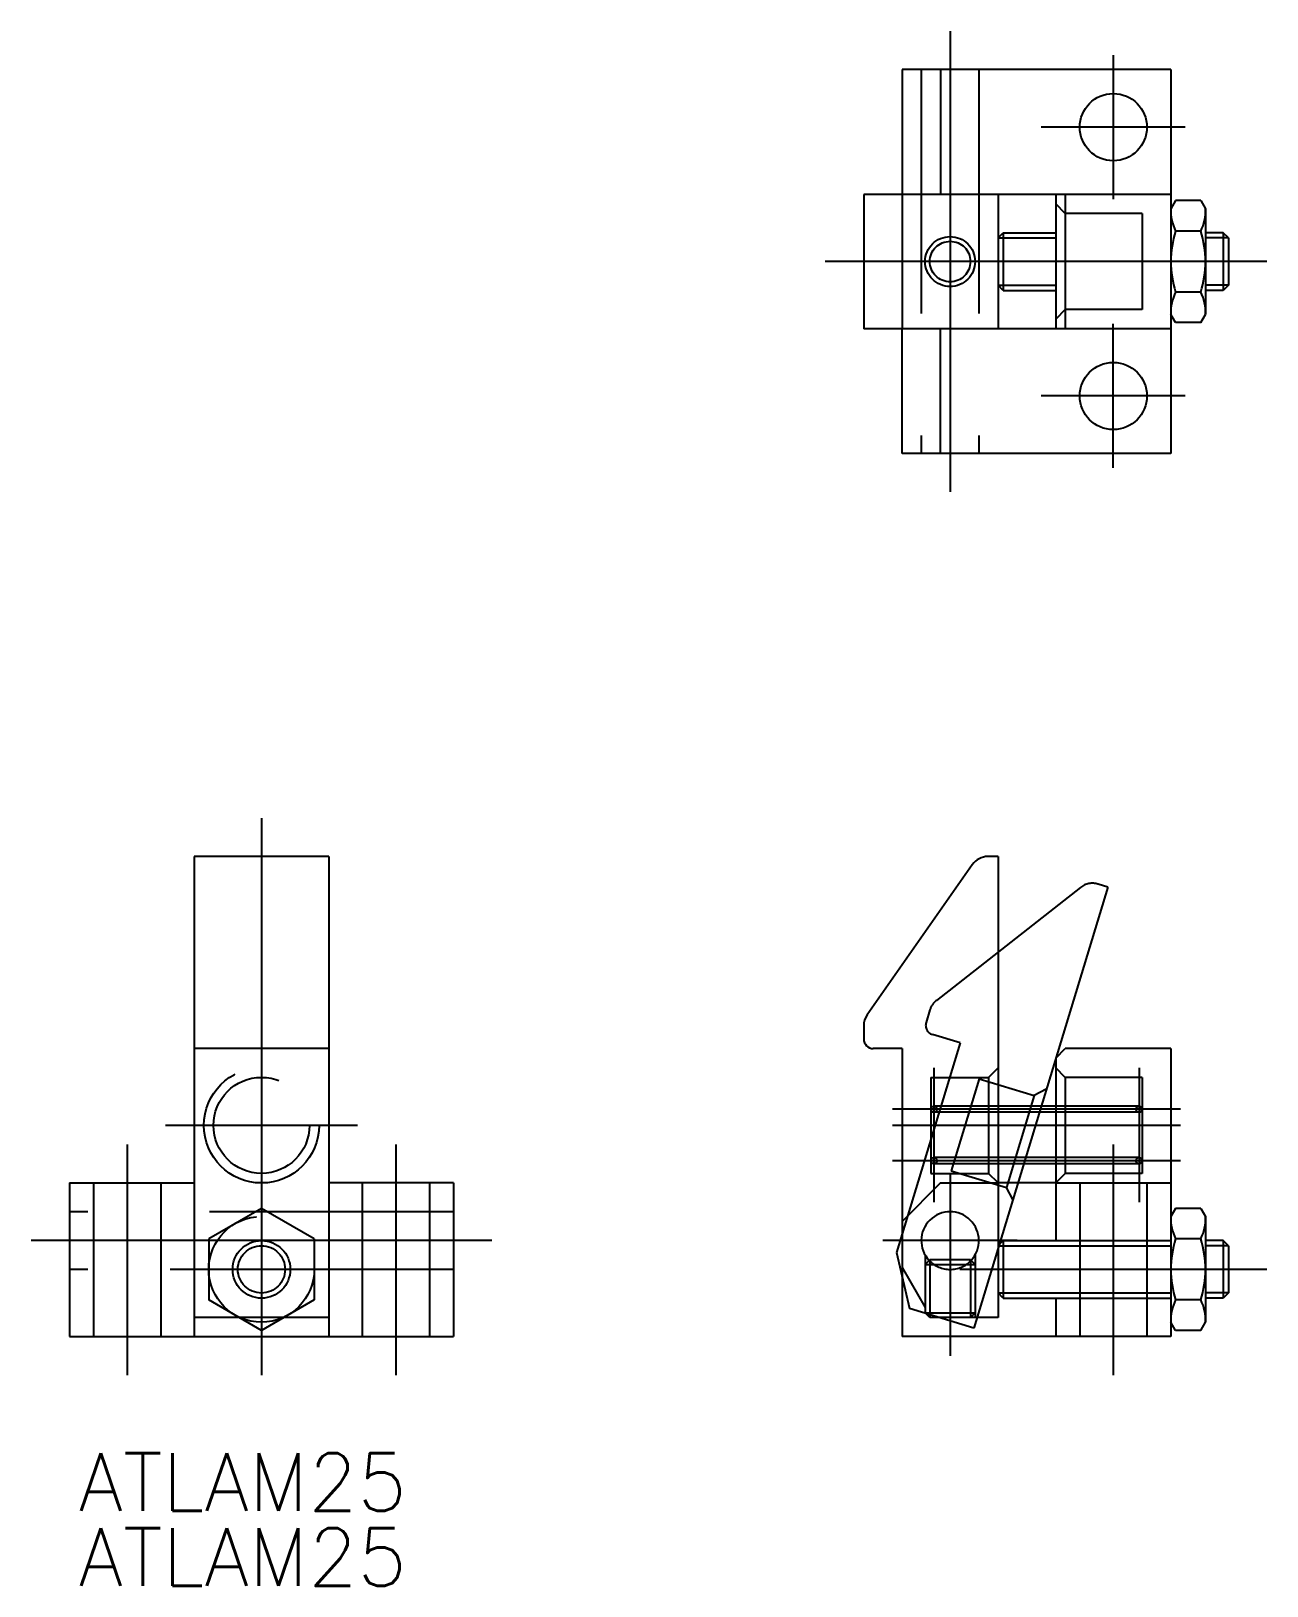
# Model space of a CAD drawing. Extents: x -12 to 52.4, y -16.5 to 64.5.
import ezdxf

# ---------------------------------------------------------------- set-up
doc = ezdxf.new("R2010")
doc.units = 0
for name, pattern in [('CENTER', [50.8, 31.75, -6.35, 6.35, -6.35]), ('DASHED', [19.05, 12.7, -6.35]), ('PHANTOM', [63.5, 31.75, -6.35, 6.35, -6.35, 6.35, -6.35])]:
    doc.linetypes.add(name, pattern=pattern)
doc.layers.get('0').update_dxf_attribs({"linetype": 'CONTINUOUS'})
doc.layers.add('CENTER', color=1, linetype='CENTER')
doc.styles.get("Standard").update_dxf_attribs({"font": 'txt.shx', "height": 3, "bigfont": 'bigfont.shx'})

# ---------------------------------------------------------------- blocks, each defined once
blk = doc.blocks.new('*U2')
at = {"color": 7, "linetype": 'CONTINUOUS'}
blk.add_text('ATLAM25', height=3, dxfattribs=at).set_placement((-9.527, -12.577))
blk = doc.blocks.new('*U3')
at = {"color": 7, "linetype": 'CONTINUOUS'}
blk.add_text('ATLAM25', height=3, dxfattribs=at).set_placement((-9.527, -16.482))

msp = doc.modelspace()

# ---------------------------------------------------------------- linework, layer by layer
at = {"color": 7, "linetype": 'CONTINUOUS'}
for p, q in [((47.367, 62.482), (33.367, 62.482)), ((33.367, 62.482), (33.367, 55.982)), ((35.367, 62.482), (35.367, 55.982)), ((47.367, 62.482), (47.367, 42.482)), ((47.367, 55.982), (31.367, 55.982)), ((31.367, 55.982), (31.367, 48.982)), ((38.367, 55.982), (38.367, 48.982)), ((41.367, 55.982), (41.367, 48.982)), ((41.867, 55.982), (41.867, 48.982)), ((47.613, 55.658), (47.367, 55.232)), ((48.922, 55.658), (47.613, 55.658)), ((48.922, 55.658), (49.167, 55.232)), ((49.167, 55.232), (49.167, 49.732)), ((38.367, 53.712), (38.638, 53.982)), ((38.638, 53.982), (41.367, 53.982)), ((38.638, 53.982), (38.638, 50.982)), ((48.922, 54.07), (47.613, 54.07)), ((50.097, 53.982), (49.167, 53.982)), ((50.367, 53.712), (50.097, 53.982)), ((50.097, 53.982), (50.097, 50.982)), ((50.367, 53.712), (50.367, 51.253)), ((38.638, 50.982), (38.367, 51.253)), ((50.367, 51.253), (50.097, 50.982)), ((38.638, 50.982), (41.367, 50.982)), ((48.922, 50.895), (47.613, 50.895)), ((50.097, 50.982), (49.167, 50.982)), ((47.613, 49.307), (47.367, 49.732)), ((48.922, 49.307), (49.167, 49.732)), ((47.367, 48.982), (31.367, 48.982)), ((33.367, 42.482), (33.367, 48.982)), ((35.367, 42.482), (35.367, 48.982)), ((48.922, 49.307), (47.613, 49.307)), ((47.367, 42.482), (33.367, 42.482)), ((-3.5, 21.5), (-3.5, -3.5)), ((3.5, 21.5), (-3.5, 21.5)), ((3.5, 21.5), (3.5, -3.5)), ((37.021, 21.074), (31.548, 13.258)), ((38.367, 21.5), (37.84, 21.5)), ((38.367, 21.5), (38.367, -2.5)), ((31.367, 12.685), (31.367, 12)), ((3.5, 11.5), (-3.5, 11.5)), ((33.367, 11.5), (31.867, 11.5)), ((33.367, 11.5), (33.367, -3.5)), ((41.367, 11), (41.867, 11.5)), ((47.367, 11.5), (41.867, 11.5)), ((47.367, 11.5), (47.367, -3.5)), ((41.367, 11), (41.367, 1.5)), ((34.867, 10), (34.867, 5)), ((34.867, 10), (37.867, 10)), ((38.367, 10.5), (37.867, 10)), ((37.867, 10), (37.867, 5)), ((41.867, 10), (41.367, 10.5)), ((41.867, 10), (41.867, 5)), ((45.867, 10), (41.867, 10)), ((45.867, 10), (45.867, 5)), ((34.867, 5), (37.867, 5)), ((38.367, 4.5), (37.867, 5)), ((41.867, 5), (41.367, 4.5)), ((45.867, 5), (41.867, 5)), ((-10, 4.5), (-10, -3.5)), ((-10, 4.5), (-3.5, 4.5)), ((10, 4.5), (3.5, 4.5)), ((10, 4.5), (10, -3.5)), ((41.367, 4.5), (38.367, 4.5)), ((47.613, 3.175), (47.367, 2.75)), ((48.922, 3.175), (47.613, 3.175)), ((48.922, 3.175), (49.167, 2.75)), ((49.167, 2.75), (49.167, -2.75)), ((38.367, 1.23), (38.638, 1.5)), ((38.638, 1.5), (38.638, -1.5)), ((38.638, 1.5), (47.367, 1.5)), ((48.922, 1.588), (47.613, 1.588)), ((50.097, 1.5), (49.167, 1.5)), ((50.367, 1.23), (50.097, 1.5)), ((50.097, 1.5), (50.097, -1.5)), ((50.367, 1.23), (50.367, -1.229)), ((33.367, 0.098), (34.567, -1.98)), ((34.811, 0.5), (34.567, 0.257)), ((34.567, 0.257), (37.167, 0.257)), ((34.567, 0.257), (34.567, -2.257)), ((36.924, 0.5), (34.811, 0.5)), ((36.924, 0.5), (37.167, 0.257)), ((37.167, 0.257), (37.167, -2.257)), ((38.638, -1.5), (38.367, -1.229)), ((38.638, -1.5), (47.367, -1.5)), ((41.367, -1.5), (41.367, -3.5)), ((48.922, -1.588), (47.613, -1.588)), ((50.097, -1.5), (49.167, -1.5)), ((50.367, -1.229), (50.097, -1.5)), ((34.811, -2.5), (34.567, -2.257)), ((34.567, -2.257), (37.167, -2.257)), ((36.924, -2.5), (37.167, -2.257)), ((3.5, -2.5), (-3.5, -2.5)), ((38.367, -2.5), (34.811, -2.5)), ((47.613, -3.175), (47.367, -2.75)), ((48.922, -3.175), (47.613, -3.175)), ((48.922, -3.175), (49.167, -2.75)), ((-10, -3.5), (10, -3.5)), ((47.367, -3.5), (33.367, -3.5))]:
    msp.add_line(p, q, dxfattribs=at)
at = {"color": 3, "linetype": 'DASHED'}
for p, q in [((34.367, 62.482), (34.367, 42.482)), ((37.367, 62.482), (37.367, 42.482)), ((33.367, 55.982), (33.367, 48.982)), ((41.867, 54.982), (41.367, 55.482)), ((41.867, 54.982), (41.867, 49.982)), ((45.867, 54.982), (41.867, 54.982)), ((45.867, 54.982), (45.867, 49.982)), ((41.867, 49.982), (41.367, 49.482)), ((45.867, 49.982), (41.867, 49.982)), ((-8.75, 4.5), (-8.75, -3.5)), ((-5.25, 4.5), (-5.25, -3.5)), ((5.25, 4.5), (5.25, -3.5)), ((8.75, 4.5), (8.75, -3.5)), ((35.367, 4.5), (33.367, 2.5)), ((35.367, 4.5), (38.367, 4.5)), ((41.367, 4.5), (47.367, 4.5)), ((42.617, 4.5), (42.617, -3.5)), ((46.117, 4.5), (46.117, -3.5)), ((10, 3), (-10, 3)), ((0, 3.175), (-2.75, 1.588)), ((2.75, 1.588), (0, 3.175)), ((-2.75, 1.588), (-2.75, -1.588)), ((2.75, 1.588), (2.75, -1.588)), ((10, 0), (-10, 0)), ((0, -3.175), (-2.75, -1.588)), ((2.75, -1.588), (0, -3.175))]:
    msp.add_line(p, q, dxfattribs=at)
at = {"color": 3, "linetype": 'CONTINUOUS'}
for p, q in [((38.367, 53.712), (41.367, 53.712)), ((50.367, 53.712), (49.167, 53.712)), ((38.367, 51.253), (41.367, 51.253)), ((50.367, 51.253), (49.167, 51.253)), ((38.367, 1.23), (47.367, 1.23)), ((50.367, 1.23), (49.167, 1.23)), ((34.567, 0.752), (34.567, 0.257)), ((34.811, 0.5), (34.811, -2.5)), ((36.924, 0.5), (36.924, -2.5)), ((37.167, 0.752), (37.167, 0.257)), ((38.367, -1.229), (47.367, -1.229)), ((50.367, -1.229), (49.167, -1.229)), ((37.167, -2.257), (37.167, -2.5))]:
    msp.add_line(p, q, dxfattribs=at)
at = {"color": 3, "linetype": 'PHANTOM'}
for p, q in [((42.662, 19.893), (35.154, 14.006)), ((44.075, 19.909), (37.096, -3.054)), ((44.075, 19.909), (43.57, 20.062)), ((34.814, 13.51), (34.615, 12.855)), ((36.383, 11.795), (34.948, 12.231)), ((36.383, 11.795), (33.068, 0.886)), ((37.382, 9.924), (35.928, 5.14)), ((37.382, 9.924), (40.253, 9.051)), ((40.253, 9.051), (38.799, 4.267)), ((40.876, 9.384), (40.253, 9.051)), ((45.707, 8.5), (35.027, 8.5)), ((45.707, 8.18), (35.027, 8.18)), ((45.707, 5.82), (35.027, 5.82)), ((45.707, 5.5), (35.027, 5.5)), ((35.928, 5.14), (38.799, 4.267)), ((39.132, 3.643), (38.799, 4.267)), ((33.068, 0.886), (33.748, -2.036)), ((37.096, -3.054), (33.748, -2.036))]:
    msp.add_line(p, q, dxfattribs=at)
at = {"color": 7, "linetype": 'CONTINUOUS'}
for centre, radius in [((44.367, 59.482), 1.75), ((44.367, 45.482), 1.75), ((35.027, 8.34), 0.16), ((45.707, 8.34), 0.16), ((35.027, 5.66), 0.16), ((45.707, 5.66), 0.16)]:
    msp.add_circle(centre, radius, dxfattribs=at)
at = {"color": 3, "linetype": 'DASHED'}
for centre, radius in [((35.867, 52.482), 1.3), ((35.867, 52.482), 1.056), ((0, 7.5), 3), ((0, 7.5), 2.5), ((0, 0), 2.75), ((0, 0), 1.5), ((0, 0), 1.23)]:
    msp.add_circle(centre, radius, dxfattribs=at)
at = {"color": 7, "linetype": 'CONTINUOUS'}
for centre, radius, start, end in [((49.664, 55.111), 2.3, 176.96614, 206.89879), ((46.871, 55.111), 2.3, 333.10121, 3.03386), ((52.622, 52.482), 5.254, 162.41205, 197.58796), ((43.913, 52.482), 5.254, 342.41205, 17.58795), ((49.664, 49.854), 2.3, 153.10121, 183.03386), ((46.871, 49.854), 2.3, 356.96614, 26.89879), ((37.84, 20.5), 1, 90, 145), ((32.367, 12.685), 1, 145, 180), ((31.867, 12), 0.5, 180, 270), ((35.867, 1.5), 1.5, 316.52622, 223.47378), ((49.664, 2.628), 2.3, 176.96614, 206.89879), ((46.871, 2.628), 2.3, 333.10121, 3.03387), ((52.622, 0), 5.254, 162.41205, 197.58796), ((43.913, 0), 5.254, 342.41205, 17.58795), ((49.664, -2.628), 2.3, 153.10121, 183.03386), ((46.871, -2.628), 2.3, 356.96614, 26.89879)]:
    msp.add_arc(centre, radius, start, end, dxfattribs=at)
at = {"color": 3, "linetype": 'PHANTOM'}
for centre, radius, start, end in [((43.279, 19.106), 1, 73.09569, 128.09569), ((35.771, 13.219), 1, 128.09569, 163.09569), ((35.093, 12.709), 0.5, 163.09569, 253.09569)]:
    msp.add_arc(centre, radius, start, end, dxfattribs=at)
at = {"color": 3, "linetype": 'DASHED'}
msp.add_arc((35.867, 1.5), 1.5, 223.47378, 316.52622, dxfattribs=at)
at = {"layer": 'CENTER', "color": 1, "linetype": 'CENTER'}
for p, q in [((35.867, 64.482), (35.867, 40.482)), ((44.367, 63.232), (44.367, 55.732)), ((48.117, 59.482), (40.617, 59.482)), ((52.367, 52.482), (29.367, 52.482)), ((44.367, 41.732), (44.367, 49.232)), ((48.117, 45.482), (40.617, 45.482)), ((0, 23.5), (0, -5.5)), ((35.027, 10.5), (35.027, 3.5)), ((45.707, 10.5), (45.707, 3.5)), ((47.867, 8.34), (32.867, 8.34)), ((5, 7.5), (-5, 7.5)), ((47.867, 7.5), (32.867, 7.5)), ((-7, 6.5), (-7, -5.5)), ((7, 6.5), (7, -5.5)), ((44.367, 6.5), (44.367, -5.5)), ((47.867, 5.66), (32.867, 5.66)), ((35.867, 5), (35.867, -4.5)), ((12, 1.5), (-12, 1.5)), ((39.367, 1.5), (32.367, 1.5)), ((4.75, 0), (-4.75, 0)), ((52.367, 0), (36.367, 0))]:
    msp.add_line(p, q, dxfattribs=at)

# ---------------------------------------------------------------- block references
at = {"color": 7, "linetype": 'CONTINUOUS'}
for name in ['*U2', '*U3']:
    msp.add_blockref(name, (0, 0), dxfattribs=at)

doc.saveas('drawing.dxf')
